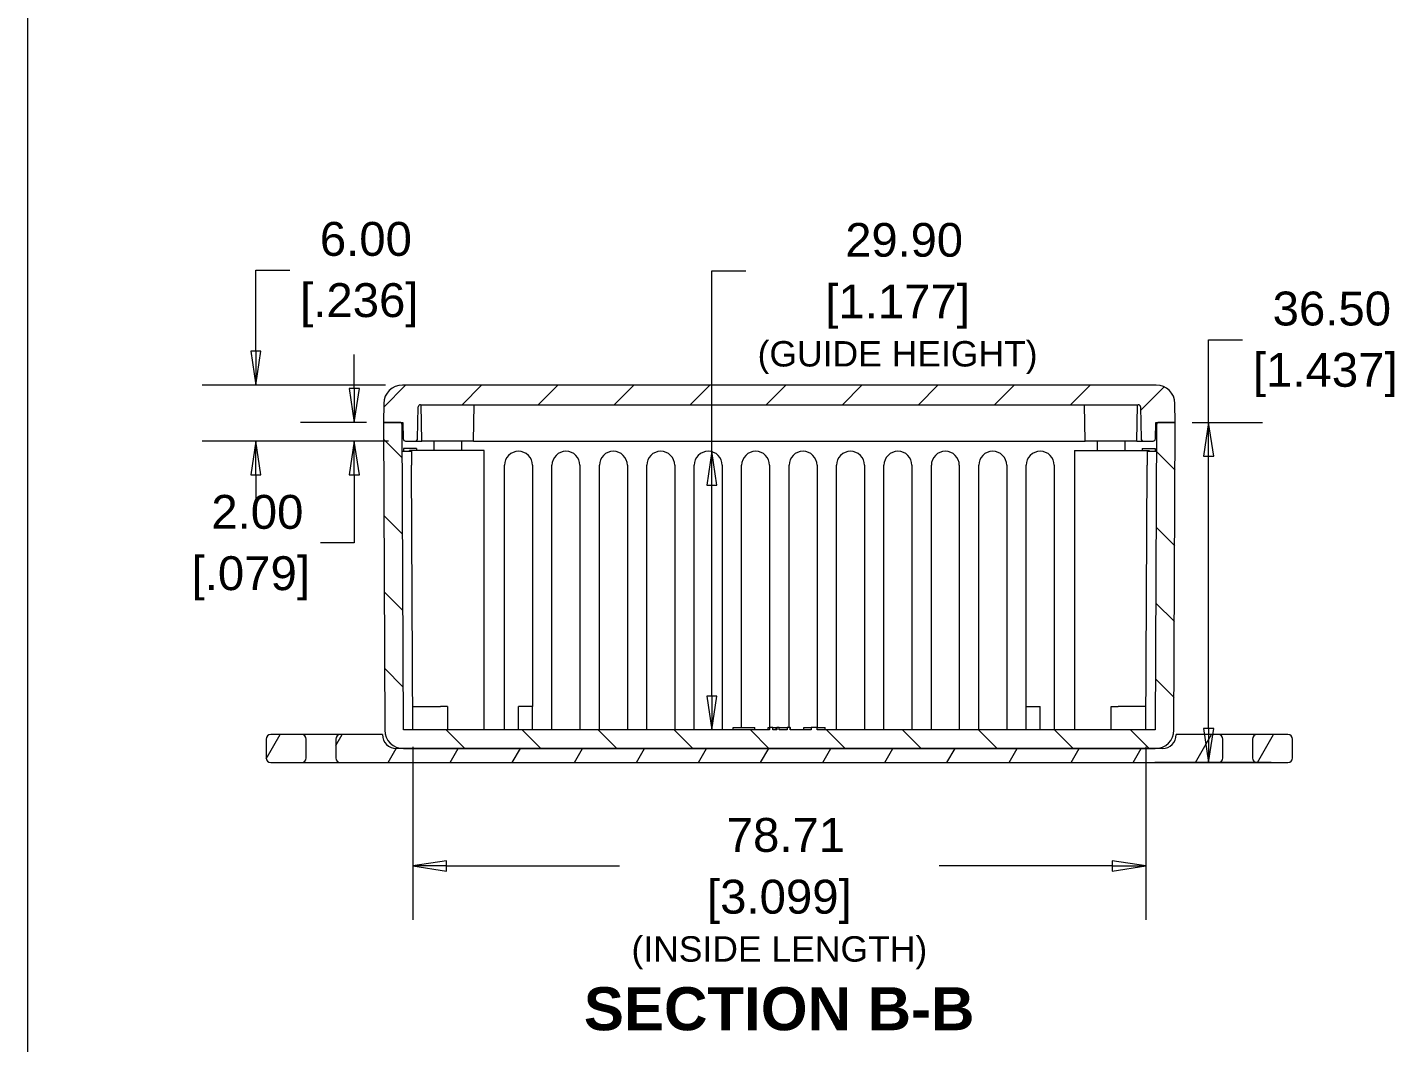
# Model space of a CAD drawing. Header units: millimetres. Extents: x 17 to 490, y 18 to 376.
# Drawn here: x 16.6 to 163.7, y 158 to 267 of the extents above; entities that cross this region are included whole.
import ezdxf

# ---------------------------------------------------------------- set-up
doc = ezdxf.new("R2010")
doc.units = ezdxf.units.MM
doc.header["$LTSCALE"] = 1.818182
for name, color, linetype, lineweight in [('Dimension (ANSI)', 7, 'Continuous', 9), ('Hatch (ANSI)', 7, 'Continuous', 9), ('Sketch Geometry (ANSI)', 7, 'Continuous', 9), ('Symbol (ANSI)', 7, 'Continuous', 9), ('Visible (ANSI)', 7, 'Continuous', 9)]:
    doc.layers.add(name, color=color, linetype=linetype, lineweight=lineweight)
doc.styles.add('Label Text (ANSI)', font='arialbd.ttf')
doc.styles.add('Note Text (ANSI)', font='arial.ttf')
doc.styles.add('Text Style20', font='arial.ttf')
doc.dimstyles.new('Default - mm (ANSI)', dxfattribs={"dimscale": 1.818182, "dimtxt": 2, "dimasz": 2, "dimexe": 3.175, "dimexo": 1, "dimgap": 0.8, "dimtad": 0, "dimtih": 1, "dimtoh": 1, "dimrnd": 1e-08, "dimzin": 4, "dimdsep": 46, "dimtxsty": 'Note Text (ANSI)', "dimblk": 'Filled-1', "dimcen": 0.09, "dimdle": 10, "dimclrd": 256, "dimclre": 256, "dimclrt": 256, "dimadec": 1, "dimazin": 0, "dimtfac": 1.524, "dimtofl": 0, "dimtmove": 0, "dimatfit": 3, "dimfxl": 0, "dimtolj": 1, "dimtzin": 0, "dimlwd": -1, "dimlwe": -1, "dimarcsym": 0})

# ---------------------------------------------------------------- blocks, each defined once
blk = doc.blocks.new('Title Blocks HAMMOND')
at = {"layer": 'Sketch Geometry (ANSI)'}
blk.add_line((9.353, 206.727), (9.353, 9.64), dxfattribs=at)
at = {"layer": 'Symbol (ANSI)', "style": 'Text Style20'}
blk.add_attdef('<TITLE>_001', (225.684, 16.317), '', height=5, dxfattribs=at)
blk = doc.blocks.new('Filled-1')
at = {"color": 0}
for p, q in [((0, 0), (-1, 0.15)), ((-1, 0.15), (-1, -0.15)), ((-1, 0), (0, 0)), ((-1, -0.15), (0, 0))]:
    blk.add_line(p, q, dxfattribs=at)
at = {"color": 0, "flags": 128}
blk.add_lwpolyline([(-1, -0.15), (0, 0), (-1, 0.15), (-1, -0.15)], dxfattribs=at)
at = {"color": 0}
blk.add_solid([(-1, -0.15), (0, 0), (-1, 0.15), (-1, -0.15)], dxfattribs=at)
blk = doc.blocks.new('*D18')
at = {"layer": 'Defpoints', "color": 0, "transparency": 16777216}
for p in [(139.77, 224.59), (143.35, 188.09), (151.87, 188.09)]:
    blk.add_point(p, dxfattribs=at)
at = {"layer": 'Dimension (ANSI)', "transparency": 16777216}
for p, q in [((143.35, 224.59), (143.35, 233.46)), ((143.35, 233.46), (146.98, 233.46)), ((141.59, 224.59), (149.12, 224.59)), ((143.35, 191.72), (143.35, 220.95)), ((150.05, 188.09), (137.57, 188.09))]:
    blk.add_line(p, q, dxfattribs=at)
at = {"layer": 'Dimension (ANSI)', "transparency": 16777216, "xscale": 3.636363636363636, "yscale": 3.636363636363636, "zscale": 3.636363636363636}
for p, rotation in [((143.35, 224.59), 90), ((143.35, 188.09), 270)]:
    blk.add_blockref('Filled-1', p, dxfattribs=dict(at, rotation=rotation))
at = {"layer": 'Dimension (ANSI)', "transparency": 16777216, "attachment_point": 5, "style": 'Note Text (ANSI)'}
for s, insert, char_height in [('\\A1; 36.50', (155.87, 236.78), 3.636), ('\\A1;[1.437]', (155.87, 229.68), 3.6364)]:
    blk.add_mtext(s, dxfattribs=dict(at, insert=insert, char_height=char_height))
blk = doc.blocks.new('*D19')
at = {"layer": 'Defpoints', "color": 0, "transparency": 16777216}
for p in [(41.07, 228.59), (56.8, 228.59), (57.15, 222.59)]:
    blk.add_point(p, dxfattribs=at)
at = {"layer": 'Dimension (ANSI)', "transparency": 16777216}
for p, q in [((41.07, 232.22), (41.07, 240.94)), ((41.07, 240.94), (44.71, 240.94)), ((54.99, 228.59), (35.3, 228.59)), ((55.33, 222.59), (35.3, 222.59)), ((41.07, 218.95), (41.07, 215.32))]:
    blk.add_line(p, q, dxfattribs=at)
at = {"layer": 'Dimension (ANSI)', "transparency": 16777216, "xscale": 3.636363636363636, "yscale": 3.636363636363636, "zscale": 3.636363636363636}
for p, rotation in [((41.07, 228.59), 270), ((41.07, 222.59), 90)]:
    blk.add_blockref('Filled-1', p, dxfattribs=dict(at, rotation=rotation))
at = {"layer": 'Dimension (ANSI)', "transparency": 16777216, "char_height": 3.636, "attachment_point": 5, "style": 'Note Text (ANSI)'}
for s, insert in [('\\A1; 6.00', (52.18, 244.25)), ('\\A1;[.236]', (52.18, 237.16))]:
    blk.add_mtext(s, dxfattribs=dict(at, insert=insert))
blk = doc.blocks.new('*D20')
at = {"layer": 'Defpoints', "color": 0, "transparency": 16777216}
for p in [(57.91, 191.59), (136.62, 191.59), (136.62, 176.99)]:
    blk.add_point(p, dxfattribs=at)
at = {"layer": 'Dimension (ANSI)', "transparency": 16777216}
for p, q in [((57.91, 189.77), (57.91, 171.22)), ((136.62, 189.77), (136.62, 171.22)), ((61.55, 176.99), (80.12, 176.99)), ((132.99, 176.99), (114.42, 176.99))]:
    blk.add_line(p, q, dxfattribs=at)
at = {"layer": 'Dimension (ANSI)', "transparency": 16777216, "xscale": 3.636363636363636, "yscale": 3.636363636363636, "zscale": 3.636363636363636, "rotation": 180}
blk.add_blockref('Filled-1', (57.91, 176.99), dxfattribs=at)
at = {"layer": 'Dimension (ANSI)', "transparency": 16777216, "xscale": 3.636363636363636, "yscale": 3.636363636363636, "zscale": 3.636363636363636}
blk.add_blockref('Filled-1', (136.62, 176.99), dxfattribs=at)
at = {"layer": 'Dimension (ANSI)', "transparency": 16777216, "attachment_point": 5, "style": 'Note Text (ANSI)'}
for s, insert, char_height in [('\\A1; 78.71', (97.27, 180.3), 3.636), ('\\A1;[3.099]{\\P\\fArial|b0|i0;\\H2.7273;(INSIDE LENGTH)}', (97.27, 170.71), 3.6364)]:
    blk.add_mtext(s, dxfattribs=dict(at, insert=insert, char_height=char_height))
blk = doc.blocks.new('*D24')
at = {"layer": 'Defpoints', "color": 0, "transparency": 16777216}
for p in [(51.64, 224.59), (54.77, 224.59), (57.15, 222.59)]:
    blk.add_point(p, dxfattribs=at)
at = {"layer": 'Dimension (ANSI)', "transparency": 16777216}
for p, q in [((51.64, 228.22), (51.64, 231.86)), ((52.95, 224.59), (45.86, 224.59)), ((55.33, 222.59), (45.86, 222.59)), ((51.64, 218.95), (51.64, 211.65)), ((51.64, 211.65), (48, 211.65))]:
    blk.add_line(p, q, dxfattribs=at)
at = {"layer": 'Dimension (ANSI)', "transparency": 16777216, "xscale": 3.636363636363636, "yscale": 3.636363636363636, "zscale": 3.636363636363636}
for p, rotation in [((51.64, 224.59), 270), ((51.64, 222.59), 90)]:
    blk.add_blockref('Filled-1', p, dxfattribs=dict(at, rotation=rotation))
at = {"layer": 'Dimension (ANSI)', "transparency": 16777216, "char_height": 3.636, "attachment_point": 5, "style": 'Note Text (ANSI)'}
for s, insert in [('\\A1; 2.00', (40.53, 214.96)), ('\\A1;[.079]', (40.53, 207.86))]:
    blk.add_mtext(s, dxfattribs=dict(at, insert=insert))
blk = doc.blocks.new('*D43')
at = {"layer": 'Defpoints', "color": 0, "transparency": 16777216}
for p in [(90.02, 221.49), (110, 221.49), (109.89, 191.59)]:
    blk.add_point(p, dxfattribs=at)
at = {"layer": 'Dimension (ANSI)', "transparency": 16777216}
for p, q in [((90.02, 221.49), (90.02, 240.85)), ((90.02, 240.85), (93.66, 240.85)), ((90.02, 195.22), (90.02, 217.86))]:
    blk.add_line(p, q, dxfattribs=at)
at = {"layer": 'Dimension (ANSI)', "transparency": 16777216, "xscale": 3.636363636363636, "yscale": 3.636363636363636, "zscale": 3.636363636363636}
for p, rotation in [((90.02, 221.49), 90), ((90.02, 191.59), 270)]:
    blk.add_blockref('Filled-1', p, dxfattribs=dict(at, rotation=rotation))
at = {"layer": 'Dimension (ANSI)', "transparency": 16777216, "char_height": 3.6364, "attachment_point": 5, "style": 'Note Text (ANSI)'}
for s, insert in [('\\A1; \\fArial|b0|i0;\\H3.6132;29.90', (109.96, 244.15)), ('\\A1;[1.177]{\\P\\fArial|b0|i0;\\H2.7273;(GUIDE HEIGHT)}', (109.96, 234.57))]:
    blk.add_mtext(s, dxfattribs=dict(at, insert=insert))

msp = doc.modelspace()

# ---------------------------------------------------------------- hatches: boundary and pattern name
at = {"layer": 'Hatch (ANSI)'}
h = msp.add_hatch(dxfattribs=at)
h.set_pattern_fill('ANSI31', color=256, scale=46.181818, style=0)
h.set_pattern_definition([(45, (0, 0), (-4.08193, 4.08193), [])])
edge = h.paths.add_edge_path()
edge.add_ellipse((137.734, 226.588), major_axis=(2, 0.035), ratio=1, start_angle=0, end_angle=89)
edge.add_line((137.734, 228.588), (56.804, 228.588))
edge.add_ellipse((56.804, 226.588), major_axis=(0, 2), ratio=1, start_angle=0, end_angle=89)
edge.add_line((54.804, 226.623), (54.769, 224.588))
edge.add_line((54.769, 224.588), (56.52, 224.588))
edge.add_line((56.52, 224.588), (56.869, 224.588))
edge.add_line((56.869, 224.588), (56.899, 222.834))
edge.add_ellipse((57.149, 222.838), major_axis=(-0.25, -0.004), ratio=1, start_angle=0, end_angle=89)
edge.add_line((57.149, 222.588), (58.188, 222.588))
edge.add_ellipse((58.188, 222.838), major_axis=(0, -0.25), ratio=1, start_angle=0, end_angle=89)
edge.add_line((58.438, 222.834), (58.498, 226.243))
edge.add_ellipse((58.748, 226.238), major_axis=(-0.25, 0.004), ratio=1, start_angle=271, end_angle=360, ccw=False)
edge.add_line((58.748, 226.488), (135.79, 226.488))
edge.add_ellipse((135.79, 226.238), major_axis=(0, 0.25), ratio=1, start_angle=271, end_angle=360, ccw=False)
edge.add_line((136.04, 226.243), (136.099, 222.834))
edge.add_ellipse((136.349, 222.838), major_axis=(-0.25, -0.004), ratio=1, start_angle=0, end_angle=89)
edge.add_line((136.349, 222.588), (137.388, 222.588))
edge.add_ellipse((137.388, 222.838), major_axis=(0, -0.25), ratio=1, start_angle=0, end_angle=89)
edge.add_line((137.638, 222.834), (137.669, 224.588))
edge.add_line((137.669, 224.588), (138.018, 224.588))
edge.add_line((138.018, 224.588), (139.769, 224.588))
edge.add_line((139.769, 224.588), (139.733, 226.623))
h = msp.add_hatch(dxfattribs=at)
h.set_pattern_fill('ANSI31', color=256, scale=46.181818, angle=90.00021, style=0)
h.set_pattern_definition([(135.0002, (0, 0), (-4.08192, -4.08195), [])])
edge = h.paths.add_edge_path()
edge.add_ellipse((137.625, 191.588), major_axis=(0, -2), ratio=1, start_angle=0, end_angle=89.75)
edge.add_line((139.625, 191.58), (139.769, 224.588))
edge.add_line((139.769, 224.588), (138.018, 224.588))
edge.add_ellipse((138.018, 224.338), major_axis=(0, 0.25), ratio=1, start_angle=0, end_angle=89.75)
edge.add_line((137.768, 224.339), (137.625, 191.588))
edge.add_line((137.625, 191.588), (101.318, 191.588))
edge.add_line((101.318, 191.588), (101.318, 191.838))
edge.add_line((101.318, 191.838), (100.685, 191.838))
edge.add_line((100.685, 191.838), (100.685, 191.588))
edge.add_line((100.685, 191.588), (98.419, 191.588))
edge.add_line((98.419, 191.588), (98.419, 191.838))
edge.add_line((98.419, 191.838), (98.107, 191.838))
edge.add_line((98.107, 191.838), (98.107, 191.588))
edge.add_line((98.107, 191.588), (97.24, 191.588))
edge.add_line((97.24, 191.588), (97.24, 191.838))
edge.add_line((97.24, 191.838), (97.003, 191.838))
edge.add_line((97.003, 191.838), (97.003, 191.588))
edge.add_line((97.003, 191.588), (96.555, 191.588))
edge.add_line((96.555, 191.588), (96.555, 191.838))
edge.add_line((96.555, 191.838), (96.206, 191.838))
edge.add_line((96.206, 191.838), (96.206, 191.588))
edge.add_line((96.206, 191.588), (56.913, 191.588))
edge.add_line((56.913, 191.588), (56.77, 224.339))
edge.add_ellipse((56.52, 224.338), major_axis=(0.25, 0.001), ratio=1, start_angle=0, end_angle=89.75)
edge.add_line((56.52, 224.588), (54.769, 224.588))
edge.add_line((54.769, 224.588), (54.913, 191.58))
edge.add_ellipse((56.913, 191.588), major_axis=(-2, -0.009), ratio=1, start_angle=0, end_angle=89.75)
edge.add_line((56.913, 189.588), (137.625, 189.588))
h = msp.add_hatch(dxfattribs=at)
h.set_pattern_fill('ANSI31', color=256, scale=46.181818, angle=14.99998, style=0)
h.set_pattern_definition([(60, (0, 0), (-4.99933, 2.88637), [])])
edge = h.paths.add_edge_path()
edge.add_ellipse((151.869, 190.588), major_axis=(0.5, 0), ratio=1, start_angle=0, end_angle=90)
edge.add_line((151.869, 191.088), (148.556, 191.088))
edge.add_ellipse((148.556, 190.588), major_axis=(0, 0.5), ratio=1, start_angle=0, end_angle=90)
edge.add_line((148.056, 190.588), (148.056, 188.588))
edge.add_ellipse((148.556, 188.588), major_axis=(-0.5, 0), ratio=1, start_angle=0, end_angle=90)
edge.add_line((148.556, 188.088), (151.869, 188.088))
edge.add_ellipse((151.869, 188.588), major_axis=(0, -0.5), ratio=1, start_angle=0, end_angle=90)
edge.add_line((152.369, 188.588), (152.369, 190.588))
edge = h.paths.add_edge_path()
edge.add_ellipse((42.669, 190.588), major_axis=(0, 0.5), ratio=1, start_angle=0, end_angle=90)
edge.add_line((42.169, 190.588), (42.169, 188.588))
edge.add_ellipse((42.669, 188.588), major_axis=(-0.5, 0), ratio=1, start_angle=0, end_angle=90)
edge.add_line((42.669, 188.088), (45.981, 188.088))
edge.add_ellipse((45.981, 188.588), major_axis=(0, -0.5), ratio=1, start_angle=0, end_angle=90)
edge.add_line((46.481, 188.588), (46.481, 190.588))
edge.add_ellipse((45.981, 190.588), major_axis=(0.5, 0), ratio=1, start_angle=0, end_angle=90)
edge.add_line((45.981, 191.088), (42.669, 191.088))
edge = h.paths.add_edge_path()
edge.add_ellipse((50.156, 190.588), major_axis=(0, 0.5), ratio=1, start_angle=0, end_angle=90)
edge.add_line((49.656, 190.588), (49.656, 188.588))
edge.add_ellipse((50.156, 188.588), major_axis=(-0.5, 0), ratio=1, start_angle=0, end_angle=90)
edge.add_line((50.156, 188.088), (144.381, 188.088))
edge.add_ellipse((144.381, 188.588), major_axis=(0, -0.5), ratio=1, start_angle=0, end_angle=90)
edge.add_line((144.881, 188.588), (144.881, 190.588))
edge.add_ellipse((144.381, 190.588), major_axis=(0.5, 0), ratio=1, start_angle=0, end_angle=90)
edge.add_line((144.381, 191.088), (139.869, 191.088))
edge.add_ellipse((138.369, 191.088), major_axis=(1.5, 0), ratio=1, start_angle=270, end_angle=360, ccw=False)
edge.add_line((138.369, 189.588), (137.625, 189.588))
edge.add_line((137.625, 189.588), (56.913, 189.588))
edge.add_line((56.913, 189.588), (56.169, 189.588))
edge.add_ellipse((56.169, 191.088), major_axis=(0, -1.5), ratio=1, start_angle=270, end_angle=360, ccw=False)
edge.add_line((54.669, 191.088), (50.156, 191.088))

# ---------------------------------------------------------------- linework, layer by layer
at = {"layer": 'Visible (ANSI)'}
for p, q in [((137.734, 228.588), (56.804, 228.588)), ((54.804, 226.623), (54.769, 224.588)), ((58.438, 222.834), (58.498, 226.243)), ((58.748, 226.488), (135.79, 226.488)), ((58.904, 222.588), (58.836, 226.488)), ((64.434, 222.588), (64.502, 226.488)), ((130.104, 222.588), (130.036, 226.488)), ((135.634, 222.588), (135.702, 226.488)), ((136.04, 226.243), (136.099, 222.834)), ((139.769, 224.588), (139.733, 226.623)), ((56.52, 224.588), (54.769, 224.588)), ((54.769, 224.588), (54.913, 191.58)), ((54.769, 224.588), (56.869, 224.588)), ((56.913, 191.588), (56.77, 224.339)), ((56.869, 224.588), (56.899, 222.834)), ((137.768, 224.339), (137.625, 191.588)), ((137.638, 222.834), (137.669, 224.588)), ((137.669, 224.588), (139.769, 224.588)), ((139.769, 224.588), (138.018, 224.588)), ((139.625, 191.58), (139.769, 224.588)), ((57.149, 222.588), (58.188, 222.588)), ((58.188, 222.588), (58.904, 222.588)), ((64.434, 222.588), (58.904, 222.588)), ((60.196, 222.588), (60.196, 221.588)), ((63.142, 222.588), (63.142, 221.588)), ((64.434, 222.588), (130.104, 222.588)), ((135.634, 222.588), (130.104, 222.588)), ((131.396, 222.588), (131.396, 221.588)), ((134.342, 222.588), (134.342, 221.588)), ((135.634, 222.588), (136.349, 222.588)), ((136.349, 222.588), (137.388, 222.588)), ((56.782, 221.488), (57.782, 221.493)), ((58.327, 221.788), (56.913, 221.788)), ((56.913, 221.788), (56.913, 221.489)), ((65.569, 221.588), (57.569, 221.588)), ((57.569, 221.492), (57.569, 221.588)), ((57.782, 221.493), (57.789, 219.993)), ((58.327, 221.788), (58.327, 221.588)), ((65.569, 191.588), (65.569, 221.588)), ((128.969, 221.588), (136.969, 221.588)), ((128.969, 221.588), (128.969, 191.588)), ((136.211, 221.788), (137.625, 221.788)), ((136.211, 221.788), (136.211, 221.588)), ((136.755, 221.493), (136.749, 219.993)), ((136.755, 221.493), (137.755, 221.488)), ((136.969, 221.588), (136.969, 221.492)), ((137.625, 221.788), (137.625, 221.489)), ((57.913, 191.588), (57.789, 219.993)), ((67.769, 191.588), (67.769, 219.993)), ((70.769, 219.993), (70.769, 194.088)), ((72.86, 191.588), (72.86, 219.993)), ((75.86, 219.993), (75.86, 191.588)), ((77.951, 191.588), (77.951, 219.993)), ((80.951, 219.993), (80.951, 191.588)), ((83.041, 191.588), (83.041, 219.993)), ((86.041, 219.993), (86.041, 191.588)), ((88.132, 191.588), (88.132, 219.993)), ((91.132, 219.993), (91.132, 191.588)), ((93.223, 191.838), (93.223, 219.993)), ((96.223, 219.993), (96.223, 191.838)), ((98.314, 191.838), (98.314, 219.993)), ((101.314, 219.993), (101.314, 191.838)), ((103.405, 191.588), (103.405, 219.993)), ((106.405, 219.993), (106.405, 191.588)), ((108.496, 191.588), (108.496, 219.993)), ((111.496, 219.993), (111.496, 191.588)), ((113.587, 191.588), (113.587, 219.993)), ((116.587, 219.993), (116.587, 191.588)), ((118.678, 191.588), (118.678, 219.993)), ((121.678, 219.993), (121.678, 191.588)), ((123.769, 194.088), (123.769, 219.993)), ((126.769, 219.993), (126.769, 191.588)), ((136.625, 191.588), (136.749, 219.993)), ((57.902, 194.088), (60.913, 194.088)), ((61.663, 194.088), (60.913, 194.088)), ((61.663, 194.088), (61.663, 191.588)), ((69.269, 191.588), (69.269, 194.088)), ((70.769, 194.088), (69.269, 194.088)), ((70.769, 191.588), (70.769, 194.088)), ((123.769, 191.588), (123.769, 194.088)), ((123.769, 194.088), (125.269, 194.088)), ((125.269, 191.588), (125.269, 194.088)), ((132.875, 194.088), (133.625, 194.088)), ((132.875, 191.588), (132.875, 194.088)), ((136.636, 194.088), (133.625, 194.088)), ((96.206, 191.588), (56.913, 191.588)), ((92.328, 191.838), (94.628, 191.838)), ((92.328, 191.588), (92.328, 191.838)), ((94.628, 191.588), (94.628, 191.838)), ((96.067, 191.838), (96.07, 191.838)), ((96.067, 191.588), (96.067, 191.838)), ((96.07, 191.838), (96.206, 191.838)), ((96.07, 191.588), (96.07, 191.838)), ((96.555, 191.838), (96.206, 191.838)), ((96.206, 191.838), (96.206, 191.588)), ((96.555, 191.588), (96.555, 191.838)), ((96.555, 191.838), (96.846, 191.838)), ((97.003, 191.588), (96.555, 191.588)), ((96.846, 191.838), (96.944, 191.838)), ((96.944, 191.838), (97.003, 191.838)), ((96.944, 191.588), (96.944, 191.838)), ((97.24, 191.838), (97.003, 191.838)), ((97.003, 191.838), (97.003, 191.588)), ((97.24, 191.588), (97.24, 191.838)), ((97.24, 191.838), (97.28, 191.838)), ((98.107, 191.588), (97.24, 191.588)), ((97.28, 191.838), (97.681, 191.838)), ((97.681, 191.838), (98.107, 191.838)), ((98.419, 191.838), (98.107, 191.838)), ((98.107, 191.838), (98.107, 191.588)), ((98.419, 191.588), (98.419, 191.838)), ((98.419, 191.838), (98.462, 191.838)), ((100.685, 191.588), (98.419, 191.588)), ((98.462, 191.588), (98.462, 191.838)), ((99.902, 191.838), (100.685, 191.838)), ((99.902, 191.588), (99.902, 191.838)), ((101.318, 191.838), (100.685, 191.838)), ((100.685, 191.838), (100.685, 191.588)), ((101.318, 191.588), (101.318, 191.838)), ((101.318, 191.838), (102.202, 191.838)), ((137.625, 191.588), (101.318, 191.588)), ((102.202, 191.588), (102.202, 191.838)), ((42.169, 190.588), (42.169, 188.588)), ((45.981, 191.088), (42.669, 191.088)), ((50.156, 191.088), (45.981, 191.088)), ((46.481, 188.588), (46.481, 190.588)), ((49.656, 190.588), (49.656, 188.588)), ((54.669, 191.088), (50.156, 191.088)), ((144.381, 191.088), (139.869, 191.088)), ((148.556, 191.088), (144.381, 191.088)), ((144.881, 188.588), (144.881, 190.588)), ((148.056, 190.588), (148.056, 188.588)), ((151.869, 191.088), (148.556, 191.088)), ((152.369, 188.588), (152.369, 190.588)), ((138.369, 189.588), (56.169, 189.588)), ((56.913, 189.588), (137.625, 189.588)), ((42.669, 188.088), (45.981, 188.088)), ((45.981, 188.088), (50.156, 188.088)), ((50.156, 188.088), (144.381, 188.088)), ((144.381, 188.088), (148.556, 188.088)), ((148.556, 188.088), (151.869, 188.088))]:
    msp.add_line(p, q, dxfattribs=at)
for centre, radius, start, end in [((56.804, 226.588), 2, 90, 179), ((137.734, 226.588), 2, 1, 90), ((58.748, 226.238), 0.25, 90, 179), ((135.79, 226.238), 0.25, 1, 90), ((56.52, 224.338), 0.25, 0.25, 90), ((138.018, 224.338), 0.25, 90, 179.75), ((57.149, 222.838), 0.25, 181, 270), ((58.188, 222.838), 0.25, 270, 359), ((136.349, 222.838), 0.25, 181, 270), ((137.388, 222.838), 0.25, 270, 359), ((56.913, 191.588), 2, 180.25, 270), ((137.625, 191.588), 2, 270, 359.75), ((42.669, 190.588), 0.5, 90, 180), ((45.981, 190.588), 0.5, 0, 90), ((50.156, 190.588), 0.5, 90, 180), ((56.169, 191.088), 1.5, 180, 270), ((138.369, 191.088), 1.5, 270, 0), ((144.381, 190.588), 0.5, 0, 90), ((148.556, 190.588), 0.5, 90, 180), ((151.869, 190.588), 0.5, 0, 90), ((42.669, 188.588), 0.5, 180, 270), ((45.981, 188.588), 0.5, 270, 0), ((50.156, 188.588), 0.5, 180, 270), ((144.381, 188.588), 0.5, 270, 0), ((148.556, 188.588), 0.5, 180, 270), ((151.869, 188.588), 0.5, 270, 0)]:
    msp.add_arc(centre, radius, start, end, dxfattribs=at)
for centre in [(69.269, 219.993), (74.36, 219.993), (79.451, 219.993), (84.541, 219.993), (89.632, 219.993), (94.723, 219.993), (99.814, 219.993), (104.905, 219.993), (109.996, 219.993), (115.087, 219.993), (120.178, 219.993), (125.269, 219.993)]:
    msp.add_ellipse(centre, major_axis=(-1.5, 0), ratio=0.9999905, start_param=3.1415927, end_param=6.2831853, dxfattribs=at)

# ---------------------------------------------------------------- block references
at = {"xscale": 1.818181818181818, "yscale": 1.818181818181818, "zscale": 1.818181818181818}
msp.add_blockref('Title Blocks HAMMOND', (-0.452, 0.023), dxfattribs=at)

# ---------------------------------------------------------------- texts
at = {"layer": 'Symbol (ANSI)', "insert": (76.284, 159.302), "char_height": 4.61818, "attachment_point": 7, "style": 'Label Text (ANSI)'}
msp.add_mtext('SECTION B-B', dxfattribs=at)

# ---------------------------------------------------------------- dimensions: what is measured, and where the dimension line sits
at = {"layer": 'Dimension (ANSI)'}
for base, p1, p2, angle, text, override, picture, middle in [((41.072, 228.588), (57.149, 222.588), (56.804, 228.588), 90, ' <>\\X[.236]', {"dimgap": 0.8, "dimdec": 2, "dimpost": '\\X', "dimtol": 0, "dimlim": 0, "dimtp": 0, "dimtm": 0, "dimtdec": 2, "dimatfit": 1}, '*D19', (52.18, 240.944)), ((90.0248, 221.4927), (109.8881, 191.5883), (109.996, 221.4927), 90, ' \\fArial|b0|i0;\\H3.6132;<>\\X[1.177]{\\P\\fArial|b0|i0;\\H2.7273;(GUIDE HEIGHT)}', {"dimgap": 0.8, "dimdec": 2, "dimpost": '\\X', "dimse1": 1, "dimse2": 1, "dimtol": 0, "dimlim": 0, "dimtp": 0, "dimtm": 0, "dimtdec": 2, "dimatfit": 2}, '*D43', (109.9596, 240.8458)), ((143.345, 188.088), (139.769, 224.588), (151.869, 188.088), 90, ' <>\\X[1.437]', {"dimgap": 0.8, "dimdec": 2, "dimpost": '\\X', "dimtol": 0, "dimlim": 0, "dimtp": 0, "dimtm": 0, "dimtdec": 2, "dimatfit": 2}, '*D18', (155.866, 233.464)), ((51.635, 224.588), (57.149, 222.588), (54.769, 224.588), 270, ' <>\\X[.079]', {"dimgap": 0.8, "dimdec": 2, "dimpost": '\\X', "dimtol": 0, "dimlim": 0, "dimtp": 0, "dimtm": 0, "dimtdec": 2, "dimatfit": 1}, '*D24', (40.527, 211.648)), ((136.625, 176.991), (57.913, 191.588), (136.625, 191.588), 180, ' <>\\X[3.099]{\\P\\fArial|b0|i0;\\H2.7273;(INSIDE LENGTH)}', {"dimgap": 0.8, "dimtih": 0, "dimtoh": 0, "dimdec": 2, "dimpost": '\\X', "dimtol": 0, "dimlim": 0, "dimtp": 0, "dimtm": 0, "dimtdec": 2, "dimatfit": 1}, '*D20', (97.269, 176.991))]:
    dim = msp.add_linear_dim(base=base, p1=p1, p2=p2, angle=angle, text=text, dimstyle='Default - mm (ANSI)', override=override, dxfattribs=at)
    dim.commit()
    dim.dimension.update_dxf_attribs({"geometry": picture, "text_midpoint": middle, "dimtype": 160})

doc.saveas('drawing.dxf')
